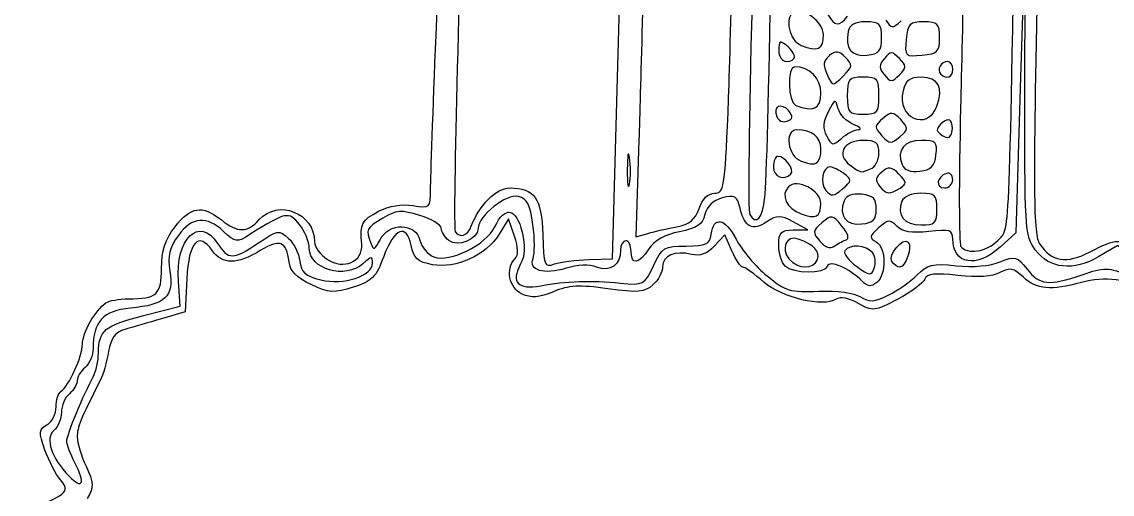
# Model space of a CAD drawing. Extents: x 10 to 184, y 190 to 292.
# Drawn here: x 135.61 to 146.9, y 203.3 to 208.19 of the extents above; entities that cross this region are included whole.
import ezdxf

# ---------------------------------------------------------------- set-up
doc = ezdxf.new("R2010")
doc.units = 0
doc.layers.add('Layer_1', color=7, linetype='CONTINUOUS')

msp = doc.modelspace()

# ---------------------------------------------------------------- linework, layer by layer
at = {"layer": 'Layer_1', "color": 7}
for points in [[(145.9973, 207.603551), (146.0023, 209.227061), (145.9525, 207.616571), (145.9027, 206.006081), (145.73963, 205.855951)], [(141.48372, 205.729011), (141.72939, 205.736011), (141.79299, 208.108981)], [(145.22715, 207.166041), (145.22725, 207.166041)], [(142.00206, 206.967001), (141.97086, 205.963751), (142.09584, 206.000051)], [(140.71275, 205.971551), (140.65085, 206.149131), (140.55475, 205.991031)], [(143.59945, 206.035491), (143.74958, 206.037491), (143.59986, 206.118691)], [(142.96449, 205.818001), (142.89039, 205.985431), (142.7812, 205.868231)], [(145.7193, 205.928991), (145.71971, 205.928981)], [(147.0792, 205.760561), (146.95772, 205.874691), (146.76212, 205.759291)], [(141.48369, 205.729291), (141.48372, 205.729011)], [(143.84943, 205.728631), (143.84943, 205.728331)], [(136.87428, 205.149361), (137.25276, 205.247361), (137.23436, 205.505811)], [(137.32294, 205.530511), (137.30664, 205.186551), (137.06097, 205.116351)], [(136.16423, 203.623921), (136.16423, 203.624071)]]:
    msp.add_lwpolyline(points, dxfattribs=at)
for points in [[(143.91305, 208.055391)], [(144.51361, 208.025211)], [(145.11413, 208.025191)], [(143.61283, 207.827431)], [(144.14005, 207.821661)], [(144.69805, 207.809591)], [(145.25061, 207.697631)], [(143.88583, 207.450151)], [(144.48631, 207.424771)], [(143.55347, 207.266631)], [(145.08667, 207.315011)], [(144.71182, 207.177051)], [(144.27224, 207.073351)], [(141.905, 206.782781)], [(143.8858, 206.876491)], [(145.07683, 206.810921)], [(144.40003, 206.666541)], [(143.57598, 206.614731)], [(144.12245, 206.619361)], [(145.25063, 206.556001)], [(144.70466, 206.468451)], [(143.30678, 206.373731)], [(143.88581, 206.309831)], [(144.45904, 206.250921)], [(145.08686, 206.250871)], [(142.39522, 206.068251)], [(144.14099, 205.929751)], [(144.41834, 205.800551)], [(144.61946, 205.710291)]]:
    msp.add_lwpolyline(points, close=True, dxfattribs=at)
for points in [[(142.25154, 216.622551), (142.12751, 211.624711), (142.0321, 207.932141), (142.00206, 206.967001)], [(141.79299, 208.108981), (141.82799, 209.414121), (141.89538, 211.869981), (141.94274, 213.566451)], [(142.92457, 207.246891), (142.94367, 207.704791), (142.98307, 209.332341), (143.01217, 210.863671)], [(145.41496, 210.864031), (145.38656, 209.662991), (145.34896, 208.059831), (145.33136, 207.301451)], [(140.20515, 210.115201), (140.15085, 209.128651), (140.07218, 206.064201), (140.09996, 206.019261)], [(145.71971, 205.928981), (145.84301, 206.065231), (145.83081, 205.793861), (145.90598, 210.072481)], [(139.902, 208.048301), (139.9409, 209.022571), (139.9402, 209.453341), (139.9, 209.493951)], [(143.30685, 206.373731), (143.32235, 206.501341), (143.34955, 207.551571), (143.36715, 208.707581)], [(146.12887, 208.771341), (146.08057, 206.387861), (146.08367, 205.992291), (146.15177, 205.888371)], [(143.1726, 208.366271), (143.141, 207.202701), (143.1303, 206.226171), (143.1488, 206.196201)], [(143.60223, 208.291571), (143.50523, 208.231671), (143.55933, 207.993881), (143.68103, 207.945161)], [(143.91309, 208.055391), (143.91309, 208.184881), (143.69622, 208.349651), (143.60223, 208.291571)], [(143.95594, 208.266021), (144.03504, 208.139401), (144.06965, 208.136041), (144.16101, 208.246121)], [(144.35058, 208.188971), (144.23671, 208.188971), (144.18181, 208.159171), (144.16853, 208.090271)], [(144.51361, 208.025191), (144.51361, 208.170601), (144.49531, 208.188971), (144.35058, 208.188971)], [(144.55858, 208.206811), (144.61398, 208.118011), (144.62598, 208.117511), (144.71642, 208.199811)], [(144.95035, 208.188971), (144.80477, 208.188971), (144.78464, 208.168871), (144.76919, 208.007801)], [(145.11413, 208.025191), (145.11413, 208.170771), (145.09593, 208.188971), (144.95035, 208.188971)], [(139.8458, 206.459201), (139.84618, 206.569911), (139.8715, 207.285001), (139.902, 208.048301)], [(143.68103, 207.945161), (143.85325, 207.876161), (143.91305, 207.904661), (143.91305, 208.055391)], [(144.16853, 208.090271), (144.13443, 207.913191), (144.20353, 207.825771), (144.36317, 207.844131)], [(144.36317, 207.844131), (144.49008, 207.858731), (144.51361, 207.887031), (144.51361, 208.025211)], [(144.93297, 207.844021), (145.094, 207.859421), (145.11413, 207.879621), (145.11413, 208.025191)], [(143.53093, 207.943301), (143.46253, 208.000101), (143.44903, 207.992201), (143.44903, 207.895401)], [(143.61283, 207.827431), (143.61283, 207.853831), (143.57593, 207.905931), (143.53093, 207.943301)], [(144.76919, 208.007801), (144.75239, 207.832661), (144.75779, 207.827211), (144.93297, 207.844021)], [(143.44903, 207.895401), (143.44903, 207.828801), (143.48383, 207.779531), (143.53093, 207.779531)], [(143.53093, 207.779531), (143.57593, 207.779531), (143.61283, 207.801131), (143.61283, 207.827431)], [(143.97348, 207.838961), (143.91028, 207.786561), (143.90488, 207.742761), (143.94948, 207.644941)], [(144.14005, 207.821661), (144.07155, 207.890161), (144.03922, 207.893561), (143.97348, 207.838961)], [(144.11605, 207.627641), (144.21475, 207.726341), (144.217, 207.744721), (144.14005, 207.821661)], [(144.54318, 207.809591), (144.48598, 207.740591), (144.48598, 207.709321), (144.54318, 207.640331)], [(144.69805, 207.809591), (144.62165, 207.885991), (144.60665, 207.885991), (144.54318, 207.809591)], [(144.69805, 207.640331), (144.77445, 207.716731), (144.77445, 207.733131), (144.69805, 207.809591)], [(143.61642, 207.725031), (143.53442, 207.725031), (143.54362, 207.357881), (143.62652, 207.324441)], [(143.88579, 207.450151), (143.88579, 207.603871), (143.76705, 207.725031), (143.61642, 207.725031)], [(145.19921, 207.779501), (145.13041, 207.779501), (145.08107, 207.694201), (145.12471, 207.650631)], [(145.12471, 207.650631), (145.18621, 207.589131), (145.25061, 207.613231), (145.25061, 207.697631)], [(145.25061, 207.697601), (145.25061, 207.742601), (145.22751, 207.779501), (145.19921, 207.779501)], [(143.94948, 207.644941), (144.00698, 207.518691), (144.00708, 207.518691), (144.11605, 207.627641)], [(144.32253, 207.615841), (144.17175, 207.615841), (144.15876, 207.600641), (144.15876, 207.424771)], [(144.48631, 207.424771), (144.48631, 207.600681), (144.47331, 207.615841), (144.32253, 207.615841)], [(144.54318, 207.640331), (144.60658, 207.563931), (144.62158, 207.563931), (144.69805, 207.640331)], [(144.92315, 207.615741), (144.80504, 207.615741), (144.7632, 207.584141), (144.73557, 207.474041)], [(145.08667, 207.315011), (145.15977, 207.507281), (145.10077, 207.615741), (144.92315, 207.615741)], [(146.10459, 205.829291), (145.99718, 205.973781), (145.99272, 206.047531), (145.9973, 207.603551)], [(144.73557, 207.474041), (144.66627, 207.197901), (144.98693, 207.052661), (145.08667, 207.315011)], [(143.55346, 207.266701), (143.47806, 207.357501), (143.38764, 207.315001), (143.42867, 207.208001)], [(143.62652, 207.324441), (143.80774, 207.251341), (143.88583, 207.289141), (143.88583, 207.450151)], [(144.06487, 207.290241), (144.03777, 207.393981), (144.03107, 207.391881), (143.96153, 207.257941)], [(144.15876, 207.424771), (144.15876, 207.248861), (144.17176, 207.233691), (144.32253, 207.233691)], [(144.32253, 207.233691), (144.47331, 207.233691), (144.48631, 207.248891), (144.48631, 207.424771)], [(142.7845, 206.414351), (142.8825, 206.414351), (142.89234, 206.472651), (142.92457, 207.246891)], [(143.53687, 207.161501), (143.59707, 207.184601), (143.60097, 207.209401), (143.55347, 207.266631)], [(143.96153, 207.257941), (143.90653, 207.152011), (143.90243, 207.086311), (143.94543, 207.005851)], [(144.22186, 207.128031), (144.15146, 207.156231), (144.08082, 207.229231), (144.06487, 207.290241)], [(144.71182, 207.177051), (144.63212, 207.261251), (144.61272, 207.262551), (144.52684, 207.188951)], [(145.33136, 207.301451), (145.31376, 206.543081), (145.31436, 205.898201), (145.33236, 205.868391)], [(143.42867, 207.208001), (143.44487, 207.165801), (143.49357, 207.144901), (143.53687, 207.161501)], [(144.27226, 207.073331), (144.31496, 207.075331), (144.29226, 207.099831), (144.22186, 207.128031)], [(144.52684, 207.188951), (144.43884, 207.113651), (144.43814, 207.098751), (144.51784, 207.010801)], [(144.70282, 206.998901), (144.79362, 207.076701), (144.79432, 207.089901), (144.71182, 207.177051)], [(145.12735, 207.132241), (145.07455, 207.079441), (145.07765, 207.054641), (145.14185, 207.014481)], [(145.22725, 207.166041), (145.20905, 207.184241), (145.16415, 207.169041), (145.12735, 207.132241)], [(145.24175, 207.048281), (145.25195, 207.094881), (145.24575, 207.147881), (145.22715, 207.166041)], [(143.63568, 207.070181), (143.50314, 207.070181), (143.54108, 206.800181), (143.68108, 206.747271)], [(143.88581, 206.876491), (143.88581, 206.999981), (143.79511, 207.070181), (143.63568, 207.070181)], [(143.94543, 207.005851), (143.99883, 206.905951), (144.01153, 206.904141), (144.09916, 206.983451)], [(144.09916, 206.983451), (144.15166, 207.030951), (144.22957, 207.071451), (144.27224, 207.073351)], [(144.51784, 207.010801), (144.59644, 206.924001), (144.61404, 206.922901), (144.70282, 206.998901)], [(145.14185, 207.014481), (145.19985, 206.978181), (145.22855, 206.987981), (145.24175, 207.048281)], [(144.32089, 206.961011), (144.11736, 206.961011), (144.04064, 206.814971), (144.18769, 206.707441)], [(144.48638, 206.830361), (144.48638, 206.939431), (144.45908, 206.961011), (144.32089, 206.961011)], [(144.92499, 206.961011), (144.74743, 206.961011), (144.66823, 206.861811), (144.72585, 206.711681)], [(145.07683, 206.810881), (145.09243, 206.946061), (145.07727, 206.961011), (144.92499, 206.961011)], [(141.90505, 206.782781), (141.89245, 206.865781), (141.88195, 206.810781), (141.88145, 206.660701)], [(141.90425, 206.509821), (141.91725, 206.576921), (141.91755, 206.699801), (141.905, 206.782781)], [(143.44238, 206.797211), (143.41608, 206.797211), (143.39448, 206.748111), (143.39448, 206.688031)], [(143.57598, 206.614761), (143.61728, 206.656061), (143.51398, 206.797211), (143.44238, 206.797211)], [(143.68108, 206.747271), (143.83814, 206.687871), (143.8858, 206.717971), (143.8858, 206.876491)], [(144.39998, 206.666591), (144.44748, 206.684791), (144.48638, 206.758491), (144.48638, 206.830361)], [(144.90912, 206.643481), (145.02737, 206.657081), (145.06326, 206.692881), (145.07683, 206.810921)], [(143.39448, 206.688031), (143.39448, 206.583121), (143.50124, 206.540021), (143.57598, 206.614731)], [(143.98285, 206.687951), (143.90165, 206.687951), (143.87156, 206.525231), (143.93795, 206.445241)], [(144.12246, 206.619451), (144.07086, 206.657151), (144.00808, 206.687951), (143.98285, 206.687951)], [(144.18769, 206.707441), (144.30541, 206.621341), (144.28994, 206.624341), (144.40003, 206.666541)], [(144.6938, 206.613091), (144.6167, 206.690191), (144.58655, 206.693891), (144.5157, 206.635091)], [(144.72585, 206.711681), (144.74725, 206.655881), (144.81105, 206.632181), (144.90912, 206.643481)], [(141.88145, 206.660701), (141.88107, 206.510571), (141.89145, 206.442671), (141.90425, 206.509821)], [(143.88581, 206.309831), (143.88581, 206.444611), (143.63861, 206.571411), (143.54952, 206.482321)], [(144.10925, 206.459241), (144.20946, 206.545041), (144.21029, 206.555141), (144.12245, 206.619361)], [(144.5157, 206.635091), (144.4507, 206.581091), (144.4451, 206.546491), (144.4923, 206.489651)], [(144.7047, 206.468491), (144.7765, 206.513891), (144.7752, 206.531691), (144.6938, 206.613091)], [(145.18583, 206.620861), (145.08461, 206.587161), (145.06782, 206.469601), (145.16423, 206.469601)], [(145.16423, 206.469601), (145.21173, 206.469601), (145.25063, 206.508501), (145.25063, 206.556001)], [(145.25063, 206.556061), (145.25063, 206.603561), (145.22143, 206.632761), (145.18583, 206.620861)], [(139.66244, 206.287541), (139.84179, 206.258441), (139.84508, 206.261541), (139.8458, 206.459201)], [(140.26703, 206.073761), (140.34943, 206.295291), (140.52451, 206.469561), (140.66463, 206.469561)], [(140.66463, 206.469561), (140.92186, 206.469561), (140.99589, 206.365161), (141.00635, 205.987671)], [(143.54952, 206.482321), (143.46582, 206.398621), (143.53132, 206.257471), (143.67988, 206.201351)], [(143.93795, 206.445241), (143.99315, 206.378741), (144.01745, 206.380741), (144.10925, 206.459241)], [(144.4923, 206.489651), (144.5651, 206.401951), (144.59479, 206.398951), (144.70466, 206.468451)], [(138.0708, 206.141881), (138.26865, 206.360501), (138.64402, 206.210381), (138.64402, 205.912621)], [(140.75528, 206.381331), (140.63156, 206.413631), (140.33751, 206.181871), (140.33751, 206.052001)], [(140.90528, 206.089851), (140.87818, 206.293961), (140.84538, 206.357771), (140.75528, 206.381331)], [(142.62431, 206.257221), (142.65911, 206.357121), (142.71741, 206.414351), (142.7845, 206.414351)], [(142.86422, 206.366091), (142.76962, 206.340791), (142.70428, 206.278491), (142.6845, 206.194651)], [(143.04841, 206.260401), (143.01731, 206.387701), (142.99431, 206.400881), (142.86422, 206.366091)], [(143.1488, 206.196201), (143.2192, 206.082261), (143.27955, 206.150101), (143.30678, 206.373731)], [(144.12533, 206.336461), (144.06673, 206.183741), (144.14723, 206.078571), (144.3086, 206.097131)], [(144.3086, 206.404661), (144.2105, 206.415961), (144.14674, 206.392161), (144.12533, 206.336461)], [(144.45904, 206.250881), (144.45904, 206.359251), (144.42804, 206.390921), (144.3086, 206.404661)], [(144.72445, 206.332761), (144.66865, 206.187321), (144.74895, 206.087091), (144.92136, 206.087091)], [(144.92136, 206.414661), (144.82466, 206.414661), (144.74282, 206.380661), (144.72445, 206.332761)], [(145.08686, 206.250881), (145.08686, 206.396841), (145.06886, 206.414661), (144.92136, 206.414661)], [(137.20009, 206.068481), (137.35995, 206.278061), (137.47966, 206.296521), (137.67625, 206.141881)], [(138.48754, 206.092611), (138.37698, 206.229141), (138.34897, 206.223551), (137.97908, 205.991131)], [(139.13273, 205.886321), (139.11553, 206.102631), (139.13373, 206.138261), (139.30759, 206.228141)], [(139.30759, 206.228141), (139.4157, 206.284041), (139.5478, 206.306141), (139.66244, 206.287541)], [(139.73387, 206.184721), (139.54091, 206.244921), (139.49168, 206.241621), (139.35172, 206.158921)], [(140.5102, 206.068491), (140.61506, 206.287271), (140.73317, 206.264491), (140.7924, 206.014091)], [(142.39513, 206.068271), (142.52424, 206.091871), (142.58376, 206.140871), (142.62431, 206.257221)], [(143.32637, 206.118801), (143.1785, 206.021901), (143.09652, 206.063701), (143.04841, 206.260401)], [(143.67988, 206.201351), (143.83307, 206.143451), (143.88581, 206.171251), (143.88581, 206.309831)], [(144.3086, 206.097131), (144.42806, 206.110831), (144.45904, 206.142531), (144.45904, 206.250921)], [(144.92136, 206.087091), (145.06885, 206.087091), (145.08686, 206.104891), (145.08686, 206.250871)], [(137.23436, 205.505811), (137.20306, 205.945791), (137.451, 206.184371), (137.63992, 205.896051)], [(137.7026, 206.020131), (137.52639, 206.185671), (137.37814, 206.172611), (137.23493, 205.978931)], [(137.67625, 206.141881), (137.85138, 206.004131), (137.94613, 206.004131), (138.0708, 206.141881)], [(139.35172, 206.158921), (139.18101, 206.058081), (139.17147, 206.038361), (139.22541, 205.897811)], [(139.32251, 205.934311), (139.41241, 206.114671), (139.69263, 206.111511), (139.73556, 205.929311)], [(139.64484, 205.874391), (139.59824, 206.107631), (139.46845, 206.055461), (139.35984, 205.759781)], [(139.95536, 206.053681), (139.95536, 206.087781), (139.85566, 206.146681), (139.73387, 206.184721)], [(142.6845, 206.194651), (142.6602, 206.091711), (142.603, 206.052991), (142.42257, 206.017311)], [(142.74944, 205.987441), (142.77814, 206.182671), (142.89053, 206.162271), (143.00693, 205.940641)], [(143.59986, 206.118691), (143.46741, 206.190591), (143.43587, 206.190591), (143.32637, 206.118801)], [(143.89526, 206.109911), (143.79806, 206.026711), (143.79636, 206.010811), (143.87526, 205.918651)], [(144.10319, 206.075711), (144.00719, 206.193421), (143.99511, 206.195421), (143.89526, 206.109911)], [(144.67257, 206.073451), (144.59997, 206.146051), (144.57867, 206.144251), (144.48196, 206.056651)], [(137.06083, 205.637581), (137.06083, 205.819671), (137.09793, 205.934601), (137.20009, 206.068481)], [(137.58616, 205.821561), (137.44279, 206.026251), (137.34114, 205.913861), (137.32294, 205.530511)], [(137.97908, 205.991131), (137.83767, 205.902231), (137.82682, 205.903431), (137.7026, 206.020131)], [(138.06306, 205.901051), (138.25941, 206.034471), (138.27655, 206.037181), (138.37292, 205.949951)], [(138.59031, 205.844021), (138.59031, 205.910921), (138.54411, 206.022811), (138.48754, 206.092611)], [(140.55475, 205.991031), (140.42393, 205.775921), (140.10598, 205.630491), (139.86524, 205.675651)], [(139.8796, 205.756801), (140.04595, 205.695301), (140.41991, 205.880101), (140.5102, 206.068491)], [(140.03376, 205.926701), (139.99066, 205.962501), (139.95536, 206.019601), (139.95536, 206.053681)], [(140.33751, 206.052001), (140.33751, 205.937371), (140.12602, 205.850131), (140.03376, 205.926701)], [(140.09996, 206.019261), (140.14456, 205.947161), (140.23034, 205.975161), (140.26703, 206.073761)], [(140.7924, 206.014091), (140.8273, 205.866711), (140.8219, 205.766911), (140.7744, 205.678091)], [(140.90603, 205.740151), (140.92473, 205.788751), (140.92433, 205.946131), (140.90528, 206.089851)], [(141.00635, 205.987671), (141.01535, 205.667481), (141.02345, 205.646741), (141.12695, 205.683191)], [(142.09584, 206.000051), (142.16454, 206.020051), (142.2993, 206.050751), (142.39522, 206.068251)], [(142.42257, 206.017311), (142.27087, 205.987311), (142.16184, 205.926011), (142.10454, 205.838581)], [(142.49056, 205.868881), (142.69661, 205.868881), (142.73455, 205.886281), (142.74944, 205.987441)], [(143.44932, 205.880441), (143.44932, 206.010281), (143.47192, 206.033631), (143.59945, 206.035491)], [(143.65173, 205.941301), (143.52838, 205.985301), (143.46569, 205.843901), (143.55883, 205.731631)], [(144.14099, 205.929741), (144.18419, 205.943941), (144.17189, 205.991441), (144.10319, 206.075711)], [(144.48196, 206.056651), (144.38726, 205.970951), (144.38406, 205.952031), (144.45706, 205.911161)], [(145.00252, 206.019651), (144.82512, 205.999651), (144.73102, 206.014651), (144.67257, 206.073451)], [(145.25071, 205.942251), (145.25071, 206.034951), (145.22101, 206.044271), (145.00252, 206.019651)], [(137.23493, 205.978931), (137.14033, 205.850961), (137.12177, 205.771771), (137.14803, 205.607791)], [(137.63992, 205.896051), (137.75211, 205.724811), (137.80495, 205.725411), (138.06306, 205.901051)], [(138.3802, 205.705391), (138.3513, 205.920921), (138.285, 205.946691), (138.08212, 205.821291)], [(138.37292, 205.949951), (138.42902, 205.899151), (138.48245, 205.792631), (138.49165, 205.713181)], [(138.64402, 205.912621), (138.64402, 205.859921), (138.70382, 205.777681), (138.77684, 205.729821)], [(138.77684, 205.729821), (138.94664, 205.618561), (139.147, 205.706721), (139.13273, 205.886321)], [(139.22541, 205.897811), (139.25441, 205.822211), (139.26951, 205.827911), (139.32251, 205.934311)], [(139.86524, 205.675651), (139.7119, 205.704451), (139.67156, 205.740851), (139.64484, 205.874391)], [(139.73556, 205.929311), (139.75256, 205.857511), (139.81736, 205.779831), (139.8796, 205.756801)], [(140.71975, 205.738661), (140.75715, 205.776061), (140.75495, 205.851631), (140.71275, 205.971551)], [(141.86612, 205.923871), (141.83612, 205.923871), (141.81152, 205.879671), (141.81152, 205.825571)], [(141.92072, 205.814681), (141.92072, 205.874681), (141.89612, 205.923871), (141.86612, 205.923871)], [(143.00693, 205.940641), (143.06713, 205.826071), (143.21166, 205.654611), (143.32815, 205.559611)], [(143.51482, 205.662071), (143.47882, 205.698071), (143.44932, 205.796371), (143.44932, 205.880441)], [(143.84943, 205.728331), (143.88103, 205.810631), (143.81323, 205.883631), (143.65173, 205.941301)], [(143.87526, 205.918651), (143.92576, 205.859651), (143.98516, 205.836851), (144.01908, 205.863451)], [(144.01908, 205.863451), (144.05088, 205.888351), (144.10568, 205.918151), (144.14099, 205.929751)], [(144.41831, 205.800551), (144.35481, 205.879951), (144.17918, 205.891351), (144.13442, 205.818951)], [(144.45706, 205.911161), (144.56182, 205.852561), (144.56698, 205.576971), (144.46506, 205.492261)], [(144.61946, 205.710331), (144.57826, 205.777031), (144.73722, 205.963611), (144.79016, 205.910671)], [(144.79016, 205.910671), (144.83536, 205.865471), (144.76426, 205.650491), (144.70416, 205.650491)], [(145.73963, 205.855951), (145.50006, 205.635401), (145.25071, 205.679391), (145.25071, 205.942251)], [(145.33236, 205.868391), (145.39026, 205.774791), (145.61105, 205.809291), (145.7193, 205.928991)], [(146.15177, 205.888371), (146.27203, 205.704831), (146.42779, 205.681421), (146.67421, 205.809871)], [(146.67421, 205.809871), (146.94258, 205.949751), (147.01029, 205.951361), (147.12859, 205.820671)], [(138.08212, 205.821291), (137.84368, 205.673931), (137.6895, 205.674001), (137.58616, 205.821561)], [(139.14559, 205.685991), (138.9644, 205.522021), (138.59031, 205.628491), (138.59031, 205.844021)], [(139.35984, 205.759781), (139.28214, 205.548141), (139.23848, 205.504211), (139.04482, 205.442591)], [(139.24539, 205.692991), (139.24539, 205.765791), (139.23239, 205.764991), (139.14559, 205.685991)], [(141.81152, 205.825571), (141.81152, 205.671921), (141.70602, 205.597581), (141.56439, 205.651431)], [(142.10454, 205.838581), (141.99878, 205.677201), (141.92072, 205.667051), (141.92072, 205.814681)], [(142.15315, 205.665201), (142.24265, 205.855211), (142.26532, 205.868881), (142.49056, 205.868881)], [(142.54606, 205.782631), (142.37687, 205.825131), (142.24765, 205.769031), (142.24765, 205.653181)], [(142.7812, 205.868231), (142.7056, 205.787131), (142.63327, 205.760751), (142.54606, 205.782631)], [(143.07797, 205.650571), (143.05627, 205.650571), (143.00527, 205.725871), (142.96449, 205.818001)], [(144.13442, 205.818951), (144.11752, 205.791551), (144.17132, 205.719651), (144.25403, 205.659211)], [(144.43864, 205.640811), (144.45744, 205.691111), (144.44864, 205.763011), (144.41834, 205.800551)], [(145.74068, 205.704391), (145.89455, 205.768091), (145.9152, 205.762591), (146.01957, 205.629891)], [(146.76212, 205.759291), (146.50132, 205.605411), (146.25121, 205.632041), (146.10459, 205.829291)], [(138.60926, 205.470091), (138.46057, 205.539991), (138.39309, 205.609271), (138.3802, 205.705391)], [(138.49165, 205.713181), (138.50505, 205.597471), (138.54825, 205.558881), (138.70854, 205.519261)], [(138.70854, 205.519261), (138.94225, 205.461561), (139.24539, 205.559661), (139.24539, 205.692991)], [(140.79175, 205.371891), (140.65803, 205.432791), (140.61799, 205.636881), (140.71975, 205.738661)], [(140.7744, 205.678091), (140.6753, 205.492851), (140.7501, 205.414861), (140.98542, 205.458311)], [(141.24857, 205.639731), (141.01715, 205.568731), (140.85813, 205.615331), (140.90603, 205.740151)], [(141.12695, 205.683191), (141.18805, 205.704691), (141.34858, 205.725391), (141.48369, 205.729291)], [(141.56439, 205.651431), (141.48939, 205.679931), (141.36442, 205.675331), (141.24857, 205.639731)], [(141.81151, 205.485411), (142.04998, 205.462211), (142.05999, 205.467511), (142.15315, 205.665201)], [(142.24765, 205.653181), (142.24765, 205.600981), (142.20225, 205.517211), (142.14677, 205.466991)], [(143.29666, 205.495001), (143.19806, 205.580601), (143.09962, 205.650571), (143.07797, 205.650571)], [(143.95235, 205.659071), (143.92485, 205.576471), (143.59818, 205.578771), (143.51482, 205.662071)], [(143.55883, 205.731631), (143.64443, 205.628491), (143.81039, 205.626601), (143.84943, 205.728631)], [(144.3138, 205.504261), (144.17647, 205.641591), (143.97525, 205.727781), (143.95235, 205.659071)], [(144.25403, 205.659211), (144.39115, 205.559021), (144.40747, 205.557391), (144.43864, 205.640811)], [(144.70416, 205.650491), (144.67796, 205.650491), (144.63986, 205.677391), (144.61946, 205.710291)], [(144.88178, 205.570991), (144.98506, 205.678291), (145.03907, 205.690821), (145.2877, 205.665191)], [(145.2877, 205.665191), (145.46176, 205.647191), (145.63983, 205.663191), (145.74068, 205.704391)], [(145.98228, 205.546111), (145.87961, 205.642611), (145.84239, 205.649971), (145.73883, 205.594511)], [(146.58974, 205.571791), (146.81988, 205.649891), (146.86051, 205.649391), (147.08221, 205.564791)], [(136.71516, 205.322151), (137.01441, 205.323151), (137.06083, 205.365951), (137.06083, 205.637581)], [(137.14803, 205.607791), (137.19013, 205.344691), (137.10023, 205.261041), (136.73824, 205.226251)], [(143.32815, 205.559611), (143.51944, 205.403611), (143.57124, 205.388211), (143.86312, 205.400571)], [(144.58366, 205.360471), (144.68206, 205.408171), (144.81626, 205.502911), (144.88178, 205.570991)], [(145.30353, 205.564511), (145.06671, 205.591311), (144.98364, 205.582111), (144.96239, 205.526711)], [(145.73883, 205.594511), (145.65923, 205.551911), (145.50726, 205.541411), (145.30353, 205.564511)], [(146.5817, 205.491811), (146.26908, 205.405011), (146.11791, 205.418711), (145.98228, 205.546111)], [(146.01957, 205.629891), (146.14999, 205.464081), (146.24426, 205.454471), (146.58974, 205.571791)], [(147.24338, 205.411311), (147.08897, 205.524221), (146.81747, 205.557231), (146.5817, 205.491811)], [(139.04482, 205.442591), (138.84658, 205.379491), (138.79516, 205.382791), (138.60926, 205.470091)], [(140.98542, 205.458311), (141.24486, 205.506211), (141.50858, 205.514811), (141.81151, 205.485411)], [(141.68035, 205.427491), (141.38836, 205.468791), (141.275, 205.462591), (141.11693, 205.396591)], [(142.14677, 205.466991), (142.06037, 205.388791), (141.99333, 205.383091), (141.68035, 205.427491)], [(144.0434, 205.319421), (143.9043, 205.233421), (143.48432, 205.332221), (143.29666, 205.495001)], [(144.46506, 205.492261), (144.40676, 205.443861), (144.37136, 205.446761), (144.3138, 205.504261)], [(144.96239, 205.526711), (144.94699, 205.486511), (144.82069, 205.393451), (144.68183, 205.320021)], [(136.48444, 205.281251), (136.51624, 205.303351), (136.62003, 205.321751), (136.71516, 205.322151)], [(141.11693, 205.396591), (140.9676, 205.334191), (140.8878, 205.328191), (140.79175, 205.371891)], [(143.86312, 205.400571), (144.05638, 205.408571), (144.2302, 205.385971), (144.29549, 205.343971)], [(144.27319, 205.275721), (144.17869, 205.329721), (144.08799, 205.346921), (144.0434, 205.319421)], [(144.68183, 205.320021), (144.44116, 205.192771), (144.42205, 205.190691), (144.27319, 205.275721)], [(144.29549, 205.343971), (144.38619, 205.285671), (144.43504, 205.288471), (144.58366, 205.360471)], [(136.24194, 204.855231), (136.24194, 204.971091), (136.37538, 205.205511), (136.48444, 205.281251)], [(136.73824, 205.226251), (136.45559, 205.199051), (136.35204, 205.087001), (136.35204, 204.808191)], [(136.40741, 204.762541), (136.40841, 204.995551), (136.46701, 205.043871), (136.87428, 205.149361)], [(137.06097, 205.116351), (136.92585, 205.077751), (136.75422, 205.028151), (136.67957, 205.006111)], [(136.67957, 205.006111), (136.57867, 204.976311), (136.53573, 204.917311), (136.51218, 204.776041)], [(136.02011, 204.365521), (136.10051, 204.415221), (136.24194, 204.727351), (136.24194, 204.855231)], [(136.35204, 204.808191), (136.35204, 204.738191), (136.31514, 204.650381), (136.27014, 204.613001)], [(136.35391, 204.516871), (136.38291, 204.568971), (136.40701, 204.679561), (136.40741, 204.762541)], [(136.51218, 204.776041), (136.49478, 204.671521), (136.45558, 204.536881), (136.42508, 204.476831)], [(136.27014, 204.613001), (136.22514, 204.575601), (136.18824, 204.514201), (136.18824, 204.476521)], [(136.07903, 203.849131), (136.07903, 203.910131), (136.25701, 204.342511), (136.35391, 204.516871)], [(136.18824, 204.476521), (136.18824, 204.438821), (136.15134, 204.377421), (136.10634, 204.340041)], [(136.42508, 204.476831), (136.22093, 204.074421), (136.18743, 203.992241), (136.18743, 203.893781)], [(135.96901, 204.203371), (135.96901, 204.275171), (135.99201, 204.348141), (136.02011, 204.365521)], [(136.10634, 204.340041), (136.06134, 204.302641), (136.02444, 204.216681), (136.02444, 204.148961)], [(135.87451, 204.019951), (135.92641, 204.049051), (135.96901, 204.131561), (135.96901, 204.203371)], [(136.02444, 204.148961), (136.02444, 204.081261), (135.98894, 203.996411), (135.94564, 203.960431)], [(135.85391, 203.757931), (135.78751, 203.945901), (135.78961, 203.972451), (135.87451, 204.019951)], [(135.94564, 203.960431), (135.85164, 203.882431), (135.92114, 203.673871), (136.10303, 203.488201)], [(136.16423, 203.624071), (136.11733, 203.714671), (136.07903, 203.815971), (136.07903, 203.849131)], [(136.18743, 203.893781), (136.18743, 203.833181), (136.22863, 203.696721), (136.27903, 203.590501)], [(136.01259, 203.451931), (135.96599, 203.505231), (135.89454, 203.642881), (135.85391, 203.757931)], [(136.10303, 203.488201), (136.24525, 203.343061), (136.2752, 203.409401), (136.16423, 203.623921)], [(136.27903, 203.590501), (136.36033, 203.419211), (136.36173, 203.381401), (136.29133, 203.256031)], [(135.6141, 203.112171), (136.08153, 203.292521), (136.12199, 203.327021), (136.01259, 203.451931)]]:
    msp.add_open_spline(points, degree=3, dxfattribs=at)

doc.saveas('drawing.dxf')
